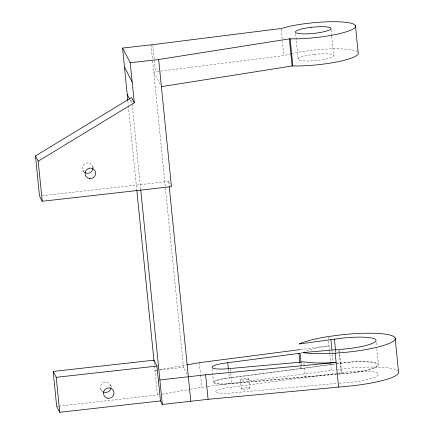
<?xml version="1.0" encoding="UTF-8"?>
<svg xmlns="http://www.w3.org/2000/svg" width="434" height="434" viewBox="0 0 434 434"><rect width="100%" height="100%" fill="white"/><g stroke="black" fill="none" stroke-linecap="round" stroke-linejoin="round"><path stroke-width="0.33" stroke-dasharray="2.17 1.63" d="M301.261 368.629L335.135 363.925M160.895 71.089L283.787 55.623L290.292 53.93M337.587 373.245L230.443 387.378A16.134 2.843 -5.7 0 0 215.589 391.875A16.134 2.843 -5.7 0 0 232.77 392.846L337.495 383.352M156.94 370.164L154.954 370.511L156.945 370.289M159.593 369.692L186.077 365.01M58.709 406.197L158.746 394.794M162.056 394.208L189.864 389.293M190.526 389.173L207.164 386.488M212.188 368.797L213.577 382.609A17.208 3.033 -5.7 0 1 225.04 378.394L301.657 368.379L301.125 363.117M207.837 386.401L336.052 369.773M336.703 369.687L344.439 368.645A50.805 8.946 -5.7 0 1 397.869 370.82M338.173 373.142L345.909 372.101A30.407 5.354 -5.7 0 1 378.285 373.924A30.407 5.354 -5.7 0 1 350.298 382.408L338.835 383.233M300.816 349.522L329.043 345.865A50.805 8.946 -5.7 0 0 304.657 351.464M187.135 374.385L183.457 367.3L153.75 71.963L160.227 71.176M42.179 195.723L168.728 181.407L170.242 184.314M159.593 369.99L183.457 367.3M56.691 406.425L58.037 406.273M336.567 373.962L231.827 383.455A16.134 2.843 -5.7 0 1 214.646 382.49A16.134 2.843 -5.7 0 1 229.499 377.987L344.965 362.716A30.407 5.354 -5.7 0 1 377.341 364.533A30.407 5.354 -5.7 0 1 349.354 373.018L337.891 373.842M213.577 382.609A17.208 3.033 -5.7 0 0 227.438 384.025L349.43 373.202A31.481 5.544 -5.7 0 0 377.84 363.752A31.481 5.544 -5.7 0 0 336.882 363.605M304.76 376.842L305.319 376.989L304.261 366.464M129.961 99.69L131.822 103.232M160.173 84.294L153.75 71.963L152.551 60.049M92.583 166.168L93.494 167.92M82.655 170.019L84.174 172.938M110.665 385.3L111.581 387.063M100.737 389.152L102.57 392.678M376.218 342.643L376.549 345.941M376.815 348.583L378.405 364.419M331.044 29.599L331.641 35.55M331.706 36.212L333.637 55.389M339.361 350.781L341.683 373.875M338.878 350.157L341.265 373.913M335.553 350.412L335.753 352.392M335.314 350.298L335.509 352.278M332.059 351.057L332.325 353.694M332.39 354.356L333.252 362.933M328.18 337.245L328.511 340.56M328.576 341.222L329.509 350.504M329.58 351.166L329.845 353.813M329.911 354.48L330.779 363.09M330.844 363.757L331.511 370.381M295.625 33.602L298.223 59.393M281.124 29.17L283.787 55.623M303.93 363.177L304.196 365.808M299.856 362.623L300.453 368.542M248.845 378.714L249.789 388.104M240.387 379.647L241.331 389.038M230.318 369.182L231.772 383.651M228.501 369.931L229.293 377.824M199.32 362.672L200.519 374.596M200.584 375.258L201.783 387.182M151.016 44.832L152.486 59.387M140.697 189.349L132.131 103.824M127.856 101.127L128.263 105.174M128.328 105.847L136.813 190.179M154.173 362.77L154.433 365.352M154.499 365.998L157.423 395.027M168.728 181.407L169.206 186.126M152.866 45.304L155.524 71.767M131.779 100.064L132.072 103.2M103.514 392.043A5.327 5.23 -27.5 0 1 100.645 385.707A5.327 5.23 -27.5 0 1 106.71 382.056A5.327 5.23 -27.5 0 1 110.99 387.546M301.131 352.809A50.805 8.946 -5.7 0 1 302.221 352.365M84.261 172.206A5.327 5.23 -27.5 0 1 85.118 163.504A5.327 5.23 -27.5 0 1 92.903 167.497M291.588 53.594A42.603 7.503 -5.7 0 1 358.164 52.617M247.825 379.359L246.995 379.571A4.259 0.749 -5.7 0 1 242.769 380.038L241.841 380.021A4.259 0.749 -5.7 0 1 241.407 379.001A4.259 0.749 -5.7 0 1 247.391 378.339A4.259 0.749 -5.7 0 1 247.825 379.359M248.769 388.75L247.939 388.962A4.259 0.749 -5.7 0 1 243.713 389.428L242.785 389.412A4.259 0.749 -5.7 0 1 242.351 388.392A4.259 0.749 -5.7 0 1 248.335 387.73A4.259 0.749 -5.7 0 1 248.769 388.75M314.368 54.396L309.838 55.015A17.865 3.146 -5.7 0 0 302.319 60.749A17.865 3.146 -5.7 0 0 331.332 57.472A17.865 3.146 -5.7 0 0 319.006 53.979L314.368 54.396"/><path stroke-width="0.65" d="M42.217 201.262L39.494 196.027L35.474 155.947L131.545 97.558L134.274 102.798L38.187 161.204L42.217 201.262L171.452 186.642L158.665 59.523L289.364 38.876L295.304 38.854A42.603 7.503 -5.7 0 0 355.435 25.503L358.164 52.617A42.603 7.503 -5.7 0 1 298.033 65.968L292.087 65.995L161.394 86.643M395.13 337.891A50.805 8.946 -5.7 0 0 341.037 334.847L328.109 336.578A50.805 8.946 -5.7 0 0 299.2 343.972L334.43 339.193A31.481 5.544 -5.7 0 1 375.388 339.339A31.481 5.544 -5.7 0 1 346.978 348.79L302.867 352.576A50.805 8.946 -5.7 0 0 335.194 353.211L348.372 352.061A50.805 8.946 -5.7 0 0 395.13 337.891L398.526 371.688A50.805 8.946 -5.7 0 1 351.768 385.864L208.098 399.302L162.338 404.477L160.482 400.907L156.972 366.063L153.918 360.187L53.176 371.433L56.691 406.425L59.751 412.3L160.482 400.907M186.739 364.896L199.32 362.672L300.144 349.609M159.875 379.967L205.635 374.792L336.128 362.493A50.805 8.946 -5.7 0 1 303.8 361.864L225.919 368.9A17.208 3.033 -5.7 0 1 212.058 367.479A17.208 3.033 -5.7 0 1 223.521 363.263L300.133 353.254L301.06 362.461M127.786 100.449L122.6 48.071L152.801 44.642L281.058 28.508L288.865 26.474A42.603 7.503 -5.7 0 1 355.435 25.503M122.6 48.071L130.243 62.735L158.665 59.523M53.176 371.433L56.23 377.309L156.972 366.063M127.173 94.379L129.652 99.104M124.531 67.27L132.175 81.934M35.474 155.947L38.187 161.204M334.43 339.193L335.487 349.75M335.194 353.211L338.591 387.009M330.93 339.838L331.929 349.733M290.145 38.772L292.874 65.887M298.934 353.417L299.856 362.623M227.774 362.694L228.436 369.274M205.635 374.792L208.098 399.302M130.243 62.735L134.274 102.798M140.762 190.021L162.338 404.477M136.813 190.179L154.048 361.479M56.23 377.309L59.751 412.3M289.364 38.876L292.087 65.995M169.271 186.799L190.824 401.255M110.936 388.001A5.327 5.23 -27.5 0 1 103.514 392.043M92.925 167.953A5.327 5.23 -27.5 0 1 84.63 172.472M311.639 27.277L307.115 27.901A17.865 3.146 -5.7 0 0 299.59 33.635A17.865 3.146 -5.7 0 0 328.603 30.353A17.865 3.146 -5.7 0 0 316.277 26.865L311.639 27.277M107.898 398.298A5.327 5.23 -27.5 0 0 113.719 391.175A5.327 5.23 -27.5 0 0 104.654 389.835A5.327 5.23 -27.5 0 0 107.898 398.298M89.496 178.537A5.327 5.23 -27.5 0 0 95.317 171.419A5.327 5.23 -27.5 0 0 86.247 170.079A5.327 5.23 -27.5 0 0 89.496 178.537"/></g></svg>
